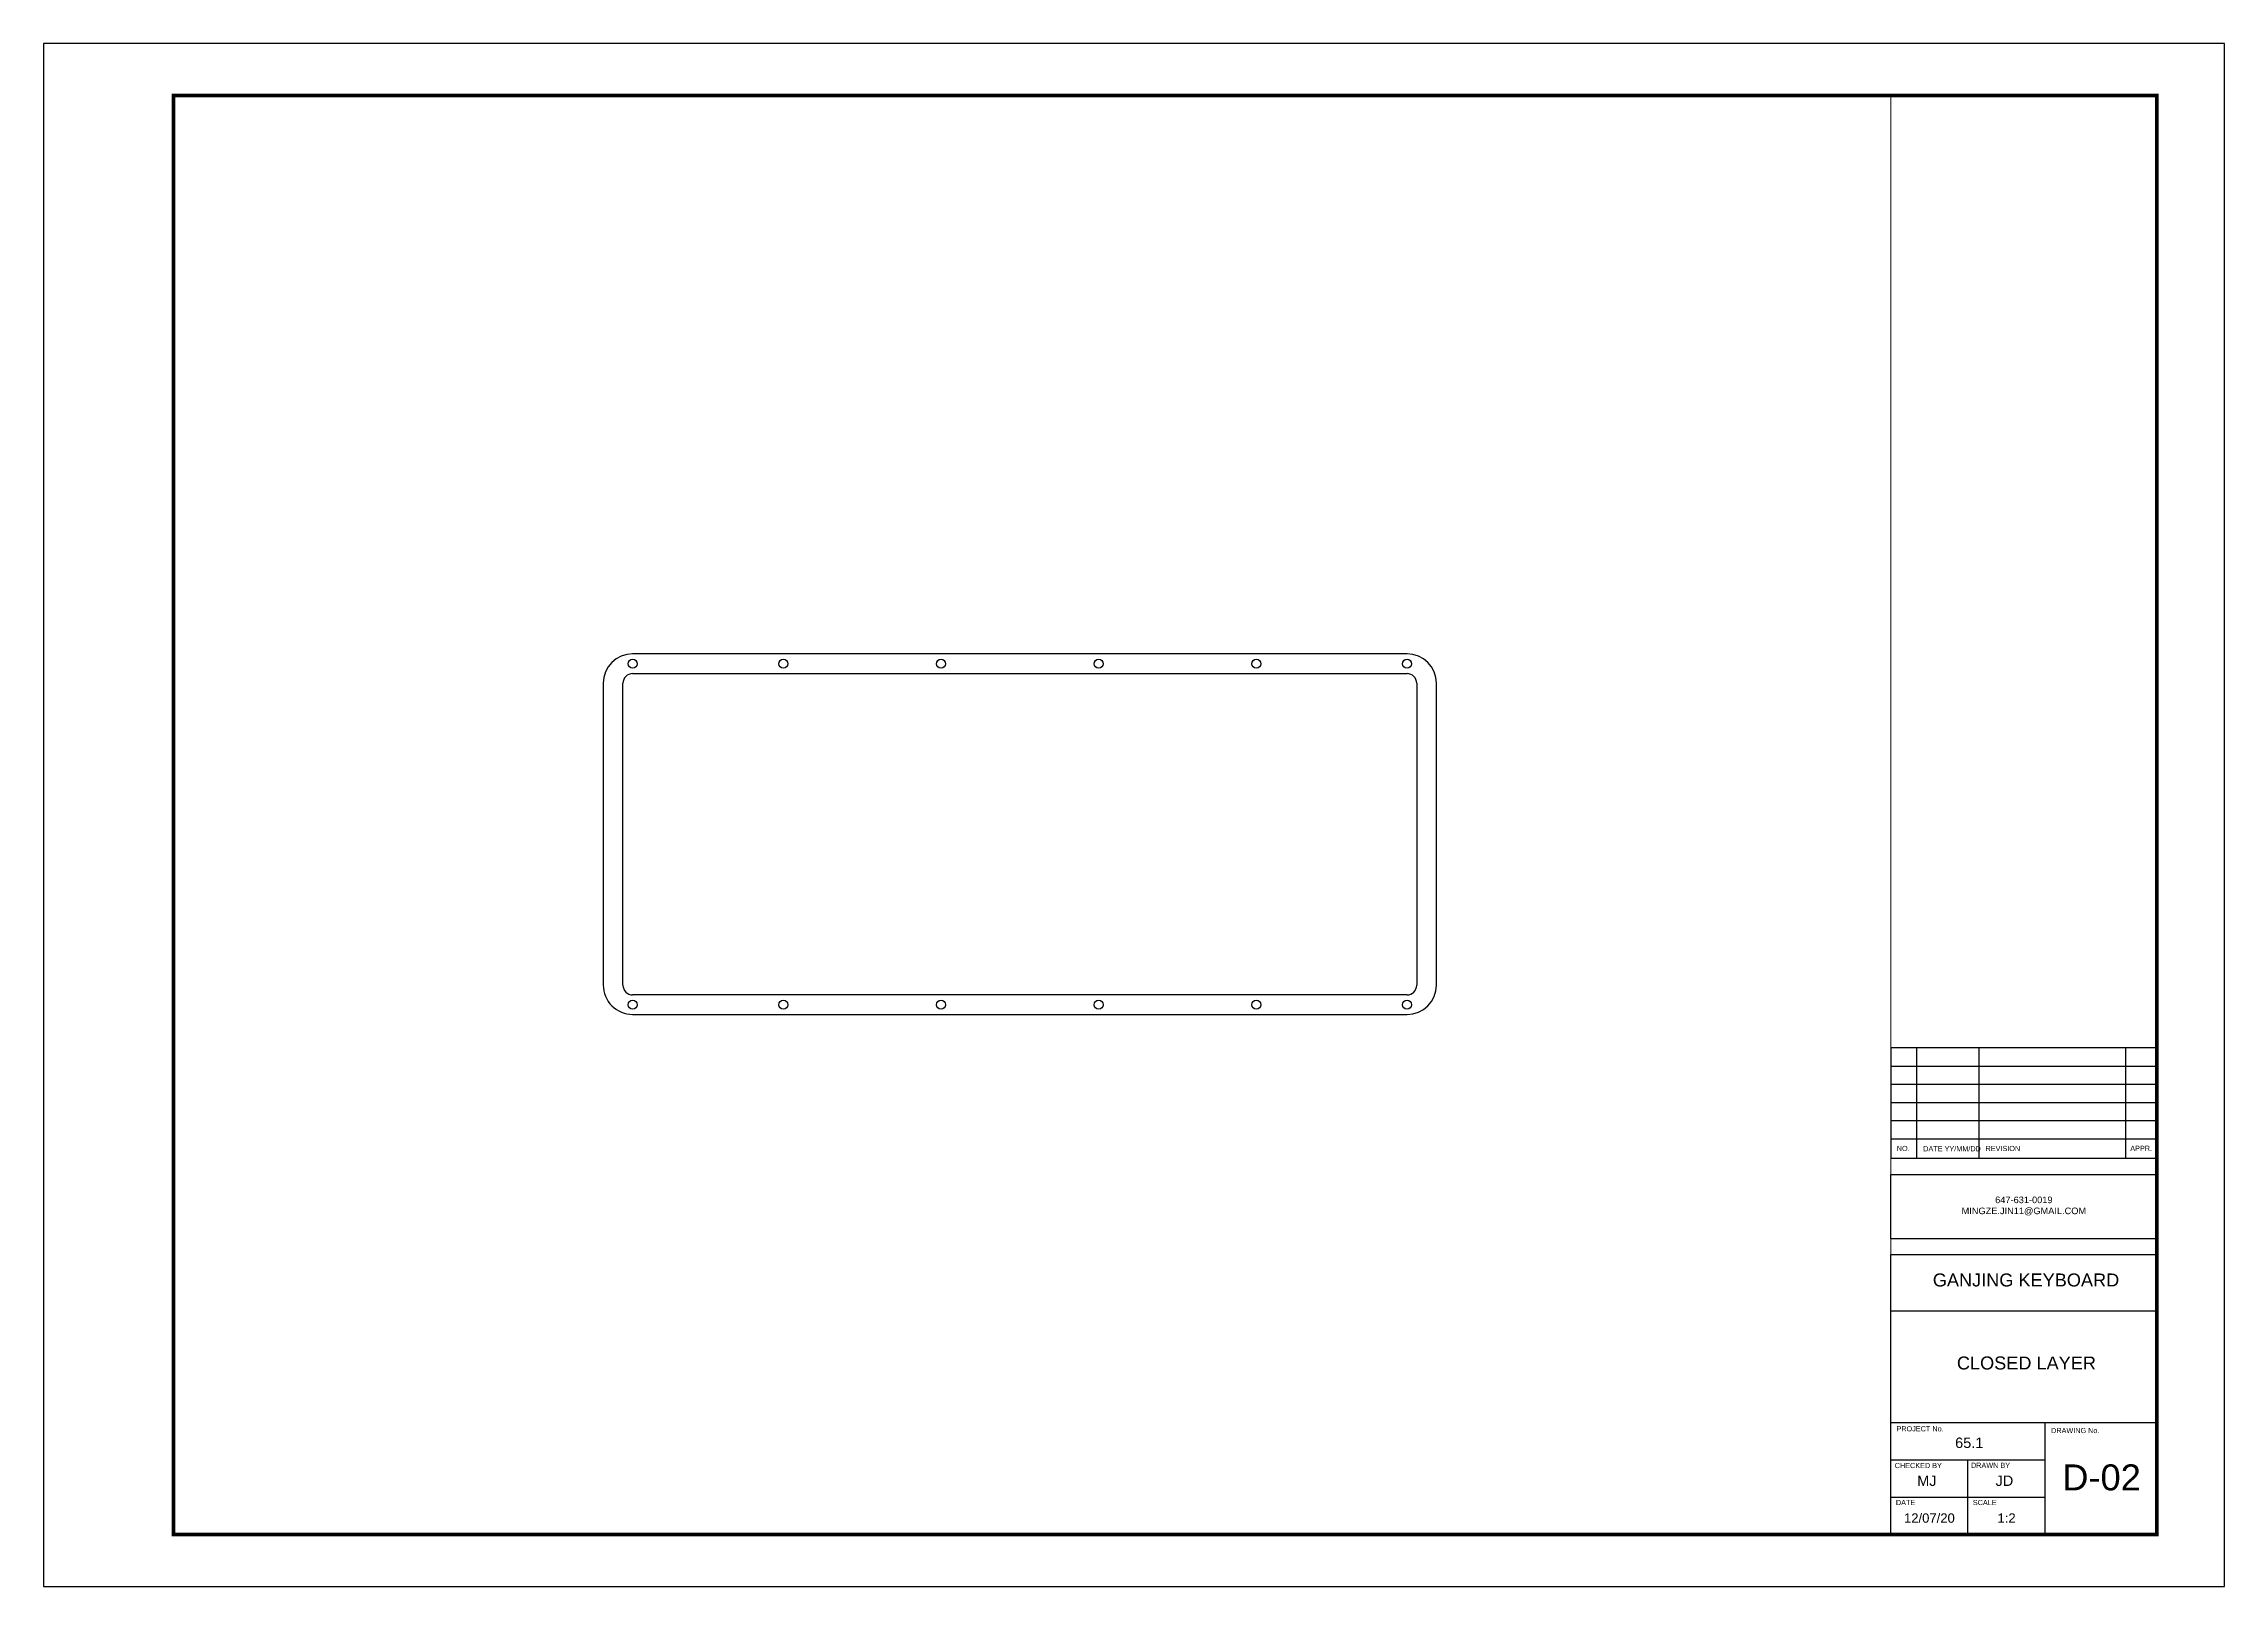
# Paper-space layout 'D-02' of a CAD drawing. Header units: millimetres. Extents: x 14 to 434, y -15 to 282.
# The model-space entities are those that its viewports show. They can reach past a viewport. Long polylines and large blocks are cut down to what shows.
import ezdxf
from ezdxf.enums import TextEntityAlignment as Align

# ---------------------------------------------------------------- set-up
doc = ezdxf.new("R2010")
doc.units = ezdxf.units.MM
doc.header["$MEASUREMENT"] = 0
doc.layers.add('0-Google', color=253, linetype='Continuous', transparency=0.3)
doc.layers.add('Border', color=7, linetype='Continuous', lineweight=30)
doc.layers.add('Title Block', color=7, linetype='Continuous')
doc.styles.get("Standard").update_dxf_attribs({"font": '', "height": 2})
doc.styles.add('TB Data', font='swiss.ttf')
doc.styles.add('TB Info', font='swissl.ttf')
doc.styles.add('TB Logo', font='arial.ttf')
doc.styles.get('Standard').set_extended_font_data('Helvetica')

msp = doc.modelspace()

# ---------------------------------------------------------------- linework, layer by layer
at = {"color": 0}
for p, q in [((39969.31, 10376.26), (39671.03, 10376.26)), ((39671.03, 10368.68), (39969.31, 10368.68)), ((39659.72, 10364.95), (39659.72, 10248.76)), ((39667.3, 10248.71), (39667.3, 10364.95)), ((39973.04, 10364.95), (39973.05, 10248.71)), ((39980.62, 10248.76), (39980.62, 10364.95)), ((39969.32, 10244.98), (39671.03, 10244.98)), ((39671.03, 10237.45), (39969.31, 10237.45))]:
    msp.add_line(p, q, dxfattribs=at)
for centre in [(39671.03, 10372.49), (39729.07, 10372.49), (39789.81, 10372.49), (39850.54, 10372.49), (39911.27, 10372.49), (39969.31, 10372.49), (39671.03, 10241.21), (39729.07, 10241.21), (39789.81, 10241.21), (39850.54, 10241.21), (39911.27, 10241.21), (39969.31, 10241.21)]:
    msp.add_circle(centre, 1.7, dxfattribs=at)
for centre, radius, start, end in [((39671.03, 10364.95), 11.31, 90, 180), ((39969.31, 10364.95), 11.31, 0, 90), ((39671.03, 10364.95), 3.73, 90, 180), ((39969.31, 10364.95), 3.73, 0, 90), ((39671.03, 10248.76), 11.31, 179.98377, 270.01291), ((39671.03, 10248.71), 3.73, 180, 270), ((39969.31, 10248.76), 11.31, 270, 0), ((39969.32, 10248.71), 3.73, 270, 0.00284)]:
    msp.add_arc(centre, radius, start, end, dxfattribs=at)

psp = doc.layouts.new('D-02')

# ---------------------------------------------------------------- linework, layer by layer
at = {"layer": '0-Google'}
psp.add_lwpolyline([(13.85, -15.17), (290.18, -15.17)], dxfattribs=at)
at = {"layer": 'Border', "color": 7, "const_width": 0.7}
psp.add_lwpolyline([(38.85, -5.17), (420.85, -5.17), (420.85, 271.83), (38.85, 271.83)], close=True, dxfattribs=at)
at = {"layer": 'Defpoints', "color": 8}
psp.add_lwpolyline([(13.85, -15.17), (433.85, -15.17), (433.85, 281.83), (13.85, 281.83)], close=True, dxfattribs=at)
at = {"layer": 'Defpoints'}
for p in [(433.85, 281.83), (13.85, -15.17)]:
    psp.add_point(p, dxfattribs=at)
at = {"layer": 'Title Block'}
for points in [[(420.85, 67.24), (420.85, 88.5), (369.61, 88.5), (369.61, 67.24)], [(420.85, 51.73), (369.61, 51.73), (369.61, 64.11), (420.85, 64.11)], [(420.85, -5.17), (369.61, -5.17), (369.61, 48.73), (420.85, 48.73)]]:
    psp.add_lwpolyline(points, close=True, dxfattribs=at)
for points in [[(374.61, 67.24), (374.61, 88.5)], [(386.61, 67.24), (386.61, 88.5)], [(414.85, 67.24), (414.85, 88.5)], [(369.61, 85), (420.85, 85)], [(369.61, 81.5), (420.85, 81.5)], [(369.61, 78), (420.85, 78)], [(369.61, 74.5), (420.85, 74.5)], [(369.61, 71), (420.85, 71)], [(369.61, 37.87), (420.85, 37.87)], [(369.61, 16.35), (420.85, 16.35)], [(399.33, -5.17), (399.33, 16.35)], [(369.61, 9.17), (399.33, 9.17)], [(384.47, -5.17), (384.47, 2), (384.47, 9.17)], [(369.61, 2), (399.33, 2)]]:
    psp.add_lwpolyline(points, dxfattribs=at)

# ---------------------------------------------------------------- texts
at = {"width": 36.0525, "attachment_point": 1}
for s, insert, char_height in [('{\\fArial|b0|i0|c0|p34;GANJING KEYBOARD}', (377.7, 45.06), 2.5), ('\\pxqc;{\\fArial|b0|i0|c0|p34;CLOSED LAYER}', (377.7, 29.08), 2.5), ('\\pxqc;{\\fArial|b0|i0|c0|p34;65.1}', (366.69, 13.47), 2), ('\\pxqc;{\\fArial|b0|i0|c0|p34;MJ}', (358.52, 6.16), 2), ('\\pxqc;{\\fArial|b0|i0|c0|p34;JD}', (373.46, 6.16), 2)]:
    psp.add_mtext(s, dxfattribs=dict(at, insert=insert, char_height=char_height))
at = {"layer": 'Border', "style": 'TB Data'}
for tag, text, p in [('12/07/20', '8-Dec-20', (377.04, -2.92)), ('1:2', 'NTS', (391.9, -2.92))]:
    psp.add_attdef(tag, text=text, height=1.8, dxfattribs=at).set_placement(p, align=Align.CENTER)
at = {"layer": 'Title Block', "char_height": 1, "attachment_point": 4, "line_spacing_factor": 0.75, "style": 'TB Info'}
for s, insert in [('NO.', (370.76, 69.12)), ('DATE YY/MM/DD', (375.85, 69.07)), ('REVISION', (387.85, 69.12)), ('APPR.', (415.73, 69.15))]:
    psp.add_mtext(s, dxfattribs=dict(at, insert=insert))
at = {"layer": 'Title Block', "insert": (395.23, 59.87), "char_height": 1.3335, "width": 29.9364, "attachment_point": 2, "style": 'TB Logo'}
psp.add_mtext('{\\H0.95241x;647-631-0019^JMINGZE.JIN11@GMAIL.COM}', dxfattribs=at)
at = {"layer": 'Title Block', "char_height": 1, "attachment_point": 1, "style": 'TB Info'}
for s, insert in [('PROJECT No.', (370.7, 15.67)), ('DRAWING No.', (400.48, 15.33)), ('CHECKED BY', (370.36, 8.59)), ('DRAWN BY', (385.05, 8.64)), ('DATE', (370.59, 1.47)), ('SCALE', (385.41, 1.47))]:
    psp.add_mtext(s, dxfattribs=dict(at, insert=insert))
at = {"layer": 'Title Block', "color": 30, "style": 'TB Data'}
psp.add_attdef('D-02', (402.63, 3.31), 'D-01', height=5, dxfattribs=at)

# ---------------------------------------------------------------- viewports
at = {"layer": '0'}
psp.add_viewport(center=(204.23, 133.33), size=(330.76, 277), view_center_point=(39824.9, 10314.25), view_height=554, dxfattribs=at)

doc.saveas('drawing.dxf')
